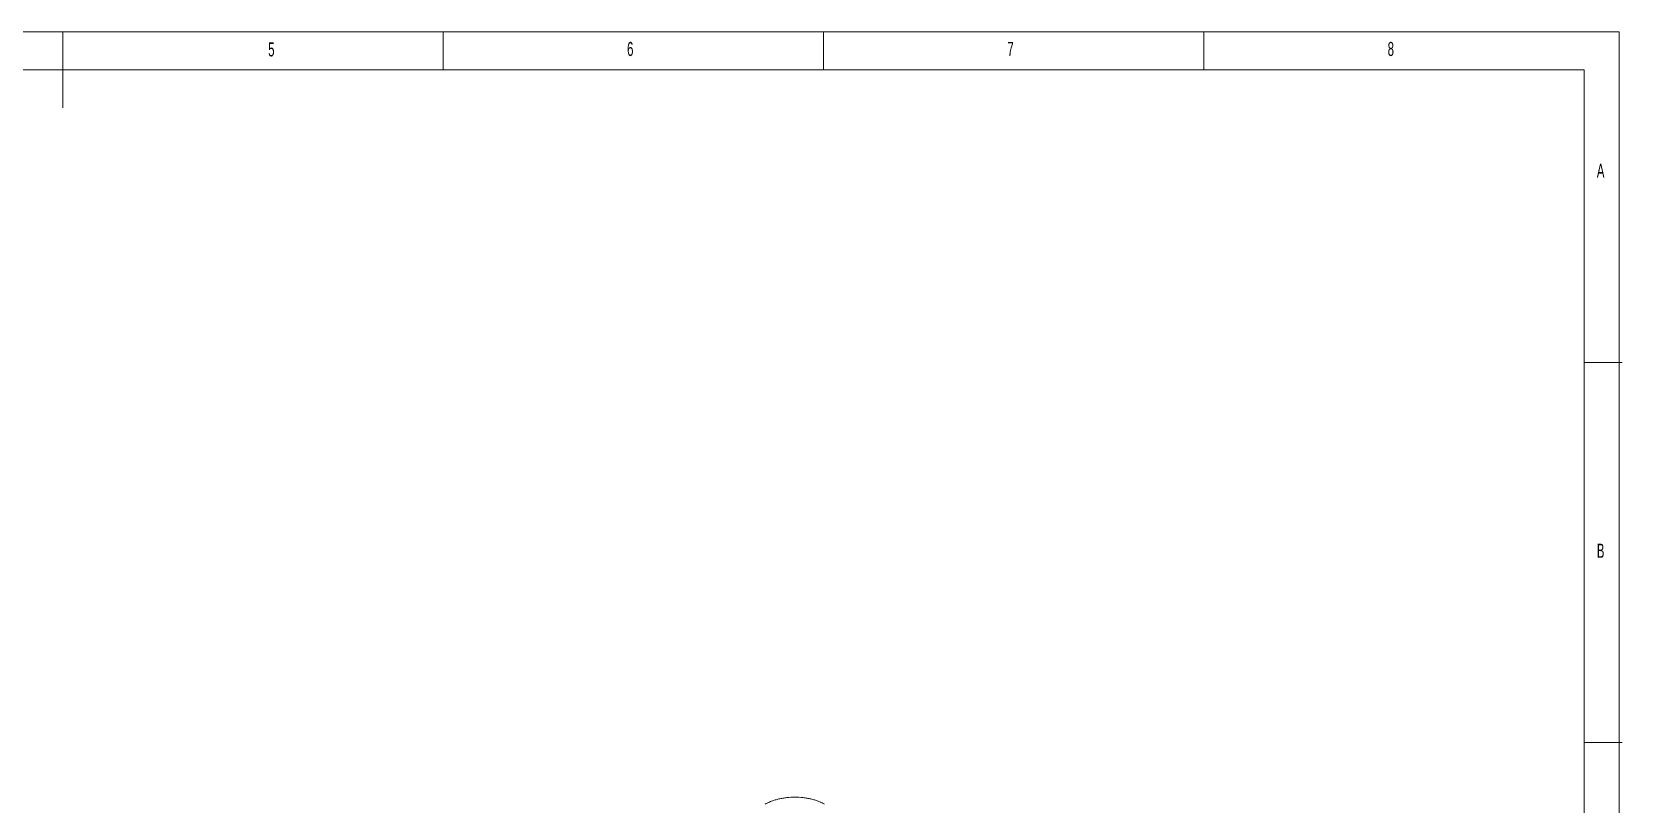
# Model space of a CAD drawing. Header units: millimetres. Extents: x 5 to 415, y 5 to 292.
# Drawn here: x 205.9 to 415, y 190.4 to 292 of the extents above; entities that cross this region are included whole.
import ezdxf

# ---------------------------------------------------------------- set-up
doc = ezdxf.new("R2010")
doc.units = ezdxf.units.MM
doc.layers.add('LAYER_1', color=179, linetype='Continuous', lineweight=15)
doc.styles.add('SLDTEXTSTYLE1', font='TXT', dxfattribs={"width": 0.605})

msp = doc.modelspace()

# ---------------------------------------------------------------- linework, layer by layer
at = {"color": 7, "linetype": 'Continuous', "lineweight": 15}
msp.add_open_spline([(310.113, 190.401), (310.061, 190.431), (309.958, 190.489), (309.797, 190.571), (309.63, 190.65), (309.458, 190.725), (309.193, 190.832), (308.821, 190.961), (308.333, 191.094), (307.825, 191.199), (307.127, 191.3), (306.228, 191.352), (305.328, 191.301), (304.63, 191.2), (304.121, 191.095), (303.632, 190.962), (303.219, 190.82), (302.877, 190.678), (302.596, 190.546), (302.423, 190.45), (302.336, 190.401)], degree=3, knots=[0, 0, 0, 0, 0.025028, 0.0499931, 0.0749335, 0.0998877, 0.1248941, 0.1874645, 0.2500961, 0.3123427, 0.3746512, 0.4997775, 0.6242651, 0.6867756, 0.7493497, 0.8118423, 0.8743996, 0.9162537, 0.9580601, 1, 1, 1, 1], dxfattribs=at)
at = {"layer": 'LAYER_1'}
for p, q in [((414.595, 292), (5, 292)), ((210, 292), (210, 282)), ((260, 287), (260, 292)), ((310, 292), (310, 287)), ((360, 287), (360, 292)), ((414.595, 5), (414.595, 292)), ((410, 287), (10, 287)), ((410, 287), (410, 60.159)), ((415, 248.5), (410, 248.5)), ((410, 198.5), (415, 198.5))]:
    msp.add_line(p, q, dxfattribs=at)

# ---------------------------------------------------------------- texts
at = {"color": 7, "linetype": 'Continuous', "lineweight": 0, "char_height": 1.852, "attachment_point": 1, "style": 'SLDTEXTSTYLE1'}
for s, insert in [('6', (284.167, 290.668)), ('7', (334.167, 290.668)), ('8', (384.167, 290.668)), ('5', (236.975, 290.614)), ('A', (411.667, 274.668)), ('B', (411.667, 224.668))]:
    msp.add_mtext(s, dxfattribs=dict(at, insert=insert))

doc.saveas('drawing.dxf')
